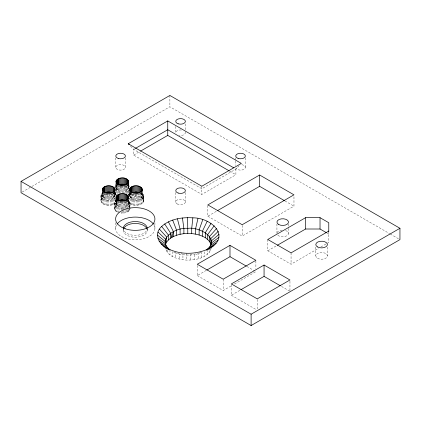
<?xml version="1.0" encoding="UTF-8"?>
<svg xmlns="http://www.w3.org/2000/svg" width="421" height="421" viewBox="0 0 421 421"><rect width="100%" height="100%" fill="white"/><g stroke="black" fill="none" stroke-linecap="round" stroke-linejoin="round"><path stroke-width="0.32" stroke-dasharray="2.1 1.58" d="M100.993 201.106C101.124 198.28 99.94 194.165 103.234 192.639L103.234 197.675C94.678 205.122 115.307 208.679 116.396 200.917M114.649 192.481L114.817 193.981L115.838 195.365M116.864 200.507C113.181 202.217 115.322 206.727 114.817 209.721L115.838 211.105L118.701 212.621L118.701 207.585L115.838 206.069L114.817 204.685M102.445 191.939C100.724 196.865 104.761 200.028 109.36 199.438C113.875 199.554 116.207 196.012 114.875 191.787M114.817 209.721C114.538 202.906 126.379 202.638 129.642 207.295L129.642 202.259L127.531 200.375M115.959 184.061C114.296 189.245 118.417 192.008 122.99 191.566C127.505 191.687 129.836 188.145 128.505 183.919M128.279 200.349C128.663 205.511 135.978 205.932 139.851 204.659C141.551 204.069 143.482 202.896 143.656 200.917C143.682 198.044 144.566 193.897 141.161 192.508L141.14 197.907C137.041 201.18 127.463 199.422 129.589 192.56M115.959 199.801C114.296 204.98 118.417 207.742 122.99 207.306C126.926 207.516 129.947 204.159 128.505 200.285M141.14 197.907C143.303 196.47 142.003 193.476 139.835 192.881M115.959 187.84L116.364 186.619L117.817 185.319M115.959 203.575L116.364 202.359L117.454 201.285M129.589 195.707L129.7 192.571M129.642 202.259C131.189 207.837 122.511 208.979 118.701 207.585M121.174 211.831L121.174 213.094L123.779 213.063L126.221 212.531L128.968 210.942L130.026 208.784L130.026 203.748M143.519 201.664L143.656 195.881M114.649 187.445L115.359 185.998L116.864 184.766M128.279 195.312L128.989 193.865L130.494 192.639L130.494 197.675L129.652 198.249L129.657 192.55M165.221 247.059C166.642 256.752 178.504 259.636 186.813 260.104C195.844 260.21 208.121 258.01 211.284 248.19M191.145 254.084L190.734 255.021L190.734 260.057M102.445 195.086L104.192 193.186M129.7 195.086L131.447 193.186M129.468 203.232L129.468 198.202C133.436 201.164 140.788 201.249 143.519 196.628M239.081 165.779L235.897 169.084L201.827 188.755L133.678 149.408L130.042 145.634M195.428 253.784L194.586 254.589C187.571 255.61 180.146 255.084 173.673 252.037M100.993 196.07C103.098 201.38 111.412 201.275 115.338 198.038M115.838 194.739L115.838 190.329C119.548 193.113 125.353 193.113 128.968 190.171L128.968 195.207L129.889 193.797L129.942 192.292M128.437 182.619L128.416 190.229C124.779 187.871 119.585 187.877 116.022 190.381L116.028 183.424M201.106 251.837L198.254 253.789L194.586 254.589L194.586 259.625M267.761 239.47L267.761 250.8L291.058 264.214L318.639 248.248M320.891 246.948L328.769 242.385L328.769 231.055M22.187 192.06L31.275 186.813M31.843 186.487L169.884 106.787L389.699 233.697M134.815 148.755L133.678 149.408L133.678 155.075L201.827 194.418L235.897 174.747L235.897 169.084L234.765 168.426M133.678 155.075L139.925 151.471M207.832 205.532L207.832 216.236L216.936 210.974M207.832 216.236L242.175 236.065L293.969 206.164L293.969 195.46M197.281 265.504L197.281 275.576L206.301 270.366M197.281 275.576L223.177 290.527L232.197 285.317M234.455 284.017L255.884 271.64M231.355 284.549L231.355 295.247L240.375 290.037M267.761 250.8L276.797 245.596M103.234 197.675C107.023 195.749 112.239 195.791 115.496 198.733M130.494 197.675C134.546 195.533 142.361 195.576 143.656 200.917M390.267 234.023L398.813 238.96M284.959 200.959L293.969 206.164M229.65 171.142L235.897 174.747M327.133 233.108L328.769 234.055M246.88 266.44L254.763 270.992M281.517 286.438L289.395 290.99M231.355 295.247L256.684 309.872M174.173 252L175.741 252.958L175.741 257.994M127.531 184.64L129.642 186.524M178.199 253.289L179.204 254.021L179.204 259.057M127 185.429L128.505 187.066M127 201.17L128.505 202.806M113.37 193.302L114.875 194.934M116.312 195.128L115.496 193.697L113.902 192.508L113.902 197.544M181.146 252.768L182.93 254.731L182.93 259.768M129.126 190.866L129.642 191.56M116.012 199.428L116.312 200.164M186.319 253.216L186.813 255.068L186.813 260.104M327.406 247.069L327.406 255.884M315.792 247.069L315.792 255.884M291.058 252.884L291.058 264.214M289.958 281.244L289.958 291.316M288.501 223.993L288.501 227.766M288.501 228.398L288.501 233.434M276.934 223.993L276.934 233.434M257.247 299.499L257.247 309.572M255.884 260.941L255.884 268.493M245.354 157.907L245.354 167.353M242.175 225.361L242.175 236.065M235.713 157.907L235.713 160.427M235.713 161.054L235.713 165.464M223.177 279.197L223.177 290.527M210.537 249.153L210.537 250.416M209.153 248.127L209.153 252.532M207.169 249.453L207.169 254.489M204.638 251.811L204.638 256.221M201.827 186.235L201.827 194.418M201.638 257.678L201.638 252.642L198.254 253.789L198.254 258.826M185.382 123.916L185.382 131.468M185.382 192.534L185.382 201.975M175.746 126.432L175.746 132.726A4.82 2.784 0 0 1 181.809 130.042M175.746 192.534L175.746 201.975M172.636 251.574L172.636 256.61M169.984 249.906L169.984 254.942M169.884 95.456L169.884 106.787M167.858 249.89L167.858 253.042M166.316 249.695L166.316 250.958M154.923 222.846L154.923 228.514M147.213 229.071L147.213 230.329M143.572 195.128L143.572 200.164M143.272 194.391L143.272 199.428M143.161 197.354L143.161 202.39M142.756 193.697L142.756 198.733M142.598 198.038L142.598 203.075M142.272 190.508L142.272 196.175M142.066 191.118L142.066 196.786M142.045 193.065L142.045 198.102M141.798 192.455L141.798 194.344M141.84 198.654L141.84 203.69M141.688 192.334L141.688 197.37M141.293 192.534L141.293 193.792M140.914 199.191L140.914 204.227M140.446 192.087L140.446 198.38M140.13 193.302L140.13 197.081M139.851 199.622L139.851 204.659M139.619 192.486L139.619 198.786M138.972 193.581L138.972 196.728M138.688 192.802L138.688 199.096M138.667 199.949L138.667 204.985M137.678 193.023L137.678 199.317M137.409 200.154L137.409 205.19M136.62 193.139L136.62 199.438M136.436 194.491L136.436 196.381M136.109 200.233L136.109 205.269M135.541 194.413L135.541 199.449M135.13 193.876L135.13 196.397M134.804 200.185L134.804 205.222M134.473 193.06L134.473 199.359M133.846 193.392L133.846 196.539M133.531 200.012L133.531 205.048M133.452 193.497L133.452 199.165M132.62 193.655L132.62 196.807M132.499 193.834L132.499 198.87M132.331 199.717L132.331 204.753M131.641 192.823L131.641 198.491M131.494 193.407L131.494 197.186M131.231 199.307L131.231 204.343M130.915 191.734L130.915 198.033M130.463 192.665L130.463 193.928M130.331 192.471L130.331 197.507M130.268 198.796L130.268 203.832M129.994 192.602L129.994 194.486M129.905 191.271L129.905 196.933M129.942 202.996L129.889 209.537M129.531 205.227L129.531 208.374M129.531 209.005L129.531 210.263M129.126 185.829L129.126 187.087M129.126 201.564L129.126 206.6M128.989 193.865L128.989 195.754M128.968 205.906L128.968 208.427M128.968 209.053L128.968 210.942M128.858 200.049L128.858 202.569M128.642 182.64L128.642 188.303M128.642 200.264L128.642 204.043M128.437 198.991L128.416 205.969M128.21 190.787L128.21 195.823M128.21 209.669L128.21 211.558M128.168 184.587L128.168 186.477M128.168 200.322L128.168 202.212M128.058 183.203L128.058 189.497M128.058 198.944L128.058 205.238M127.663 184.666L127.663 185.924M127.663 200.401L127.663 201.664M127.51 183.74L127.51 190.034M127.51 199.48L127.51 205.774M127.289 191.318L127.289 193.839M127.289 207.058L127.289 208.948M127.289 209.574L127.289 212.095M126.816 185.477L126.816 190.513M126.816 199.954L126.816 206.253M126.5 186.066L126.5 189.213M126.5 201.175L126.5 204.948M126.221 191.755L126.221 193.644M126.221 207.495L126.221 209.384M126.221 210.011L126.221 212.531M125.99 184.619L125.99 190.913M125.99 201.617L125.99 206.653M125.411 157.907L125.411 167.353A4.82 2.784 0 0 1 118.185 169.758A4.82 2.784 0 0 1 118.185 164.943A4.82 2.784 0 0 1 125.411 167.353M125.342 185.708L125.342 188.861M125.342 201.448L125.342 204.595M125.058 185.566L125.058 191.229M125.058 200.675L125.058 206.969M125.037 192.081L125.037 193.339M125.037 207.816L125.037 209.705M125.037 210.337L125.037 212.852M124.1 186.103L124.1 188.624M124.1 201.843L124.1 204.359M124.048 185.156L124.048 191.45M124.048 200.891L124.048 207.19M123.779 208.027L123.779 209.911M123.779 210.542L123.779 213.063M123.316 230.329L123.316 229.071A11.951 6.899 0 0 0 135.783 235.334A11.951 6.899 0 0 0 147.213 228.44M122.99 185.272L122.99 191.566M122.99 201.638L122.99 207.306M122.806 185.993L122.806 188.508M122.806 201.727L122.806 204.248M122.479 208.106L122.479 210.621M122.479 211.253L122.479 213.142M121.911 185.287L121.911 191.581M121.911 201.022L121.911 207.321M121.501 186.008L121.501 188.524M121.501 201.748L121.501 204.264M121.174 208.058L121.174 211.205M120.843 185.824L120.843 191.487M120.843 200.933L120.843 207.227M120.217 185.524L120.217 188.671M120.217 201.259L120.217 204.406M119.906 192.144L119.906 193.402M119.906 207.879L119.906 212.289M119.822 184.998L119.822 191.292M119.822 200.738L119.822 207.032M118.99 185.787L118.99 188.934M118.99 201.527L118.99 204.674M118.869 184.708L118.869 191.002M118.869 200.443L118.869 206.737M118.701 191.85L118.701 193.107M118.017 184.324L118.017 190.618M118.017 201.322L118.017 206.358M117.864 185.54L117.864 189.318M117.864 201.28L117.864 205.059M117.601 191.439L117.601 193.955M117.601 207.174L117.601 212.21M117.285 183.866L117.285 190.16M117.285 199.607L117.285 205.901M116.864 185.398L116.864 189.803M116.864 201.138L116.864 205.543M116.701 184.603L116.701 189.639M116.638 190.929L116.638 195.333M116.701 199.08L116.701 205.374M116.638 206.664L116.638 211.7M116.364 184.73L116.364 186.619M116.364 200.47L116.364 202.359M116.275 184.03L116.275 189.066M116.275 198.507L116.275 204.806M116.259 199.78L116.259 201.664M116.028 199.159L116.022 206.122M115.901 199.875L115.901 202.39M115.838 206.069L115.838 211.105M115.775 157.907L115.775 167.353M115.607 222.704L115.607 228.371M115.496 193.697L115.496 194.955M115.359 185.998L115.359 187.887M115.338 199.296L115.359 206.769M115.228 192.181L115.228 194.702M115.228 205.401L115.228 210.437M115.012 191.765L115.012 196.175M114.901 202.443L114.901 207.479M114.807 191.118L114.786 198.102M114.649 203.185L114.623 208.974M114.538 192.455L114.538 194.344M114.58 198.654L114.58 203.69M114.428 191.071L114.428 197.37M114.033 192.534L114.033 193.792M113.88 191.613L113.88 197.907M113.659 199.191L113.659 204.227M113.186 192.087L113.186 198.38M112.87 193.302L112.87 197.081M112.591 199.622L112.591 204.659M112.36 193.749L112.36 198.786M111.712 193.581L111.712 196.728M111.428 192.802L111.428 199.096M111.412 199.949L111.412 204.985M110.423 193.023L110.423 199.317M110.149 200.154L110.149 205.19M109.36 193.139L109.36 199.438M109.176 194.491L109.176 196.381M108.85 200.233L108.85 205.269M108.281 193.155L108.281 199.449M107.871 193.876L107.871 196.397M107.544 200.185L107.544 205.222M107.218 193.06L107.218 199.359M106.587 193.392L106.587 196.539M106.276 200.012L106.276 205.048M106.192 192.865L106.192 199.165M105.366 193.655L105.366 196.807M105.239 192.576L105.239 198.87M105.071 199.717L105.071 204.753M104.387 192.823L104.387 198.491M104.234 193.407L104.234 197.186M103.971 199.307L103.971 204.343M103.655 191.734L103.655 198.033M103.071 191.213L103.071 197.507M103.008 198.796L103.008 203.832M102.735 192.602L102.735 194.486M102.645 191.271L102.645 196.933M102.398 190.666L102.392 198.249M102.208 198.202L102.208 203.232M101.729 193.865L101.729 198.901M101.598 197.533L101.598 202.569M101.272 194.57L101.187 201.854M101.019 195.312L101.019 200.349M154.002 225.003A19.661 11.351 0 0 1 135.141 239.791A19.661 11.351 0 0 1 116.606 224.867M147.034 229.129A11.951 6.899 0 0 1 135.267 237.228A11.951 6.899 0 0 1 123.495 229.129M285.612 230.545A5.783 3.336 0 0 1 286.806 235.797A5.783 3.336 0 0 1 277.713 235.102M277.134 232.571A5.783 3.336 0 0 1 282.217 230.108M241.78 164.664A4.82 2.784 0 0 1 243.938 169.316A4.82 2.784 0 0 1 235.876 168.068M185.219 132.01A4.82 2.784 0 0 1 179.314 135.415M317.492 258.252A5.81 3.352 0 0 0 327.212 256.752A5.81 3.352 0 0 0 320.097 252.642A5.81 3.352 0 0 0 317.492 258.252M177.157 203.943A4.82 2.784 0 0 0 185.219 202.696A4.82 2.784 0 0 0 179.314 199.286A4.82 2.784 0 0 0 177.157 203.943"/><path stroke-width="0.63" d="M115.033 189.255C114.012 194.581 103.608 194.602 102.329 189.413C103.929 183.945 115.964 184.54 115.033 191.145M128.663 181.388C127.642 186.714 117.238 186.735 115.959 181.54C117.485 176.299 128.794 176.573 128.663 182.646M128.663 197.123C127.642 202.454 117.238 202.469 115.959 197.281C117.485 192.039 128.794 192.313 128.663 198.386M142.293 189.255C141.272 194.581 130.868 194.602 129.589 189.413C131.115 184.166 142.419 184.445 142.293 190.513M206.158 250.142C221.614 238.67 199.101 226.44 187.792 228.387C176.809 226.919 155.654 238.544 169.984 249.906C160.396 246.717 152.365 234.592 161.685 226.435C170.047 218.92 181.988 217.11 192.85 217.836C212.71 217.731 232.329 238.17 206.822 249.921M104.229 192.539L104.587 186.682L104.587 192.35M117.859 184.666L118.217 178.814L118.217 184.477M117.859 200.407L118.217 194.549L118.217 200.849M131.531 191.887L131.847 186.682L131.847 192.35M192.85 217.836L191.708 228.535L191.708 233.571C199.086 234.397 208.484 236.955 211.079 244.806M197.938 218.536L195.523 229.056L195.523 234.092M168.405 221.83L173.373 231.529L171.931 237.333C169.195 238.949 166.711 241.212 165.574 244.238L165.574 239.202L158.007 232.066M202.748 219.72L199.133 229.945L199.133 234.981M207.143 221.357L202.427 231.176L202.427 236.213M210.995 223.398L205.316 232.708L205.316 237.744M214.194 225.788L207.716 234.497L207.716 239.533M216.652 228.456L209.558 236.497L209.558 241.533M218.288 231.324L210.784 238.649L210.784 243.685M219.062 234.313L211.368 240.891L211.368 244.038M211.284 243.154L218.952 237.328M210.537 245.38L217.957 240.296M209.153 247.495L216.11 243.122M207.169 249.453L213.463 245.727M328.769 231.055L291.058 252.884L267.761 239.47L305.599 217.678L320.028 217.678L328.769 222.725L328.769 231.539M21.05 181.383L169.884 95.456L399.95 228.282L399.95 239.617L251.116 325.544L21.05 192.718L21.05 181.383L251.116 314.213L399.95 228.282M128.226 143.745L167.753 120.922L241.349 163.416L201.827 186.235L128.226 143.745L129.136 144.687M135.383 148.424L167.753 129.736L233.629 167.769M140.493 151.139L167.753 135.404L229.082 170.815M259.625 174.999L207.832 204.901L242.175 224.73L293.969 194.828L259.625 174.999L259.625 186.329L217.504 210.647M229.992 245.359L197.281 264.246L223.177 279.197L255.884 260.31L229.992 245.359L229.992 256.689L206.869 270.04M264.062 265.03L231.355 283.917L257.247 298.868L289.958 279.981L264.062 265.03L264.062 276.365L240.938 289.711M277.36 245.269L305.599 229.008L320.028 229.008L326.585 232.792M191.708 233.571C184.951 233.076 177.92 234.029 171.931 237.333L170.6 233.134L164.706 223.967M210.09 248.032C195.897 255.373 177.367 255.226 163.885 246.332M126.205 185.008L123.258 184.282L119.096 184.751L119.096 178.451M111.67 186.245L111.67 192.544L108.555 192.113L105.466 192.618L105.466 186.324M138.93 186.245L138.93 192.544L135.809 192.113L132.726 192.618L132.726 186.324M125.3 194.118L125.3 200.412L122.185 199.98L119.096 200.485L119.096 194.192M259.625 186.329L284.396 200.633M229.992 256.689L246.317 266.114M264.062 276.365L280.391 285.791M167.421 248.558L169.51 249.764M161.048 243.796L167.858 248.006M158.996 241.017L166.316 245.922M157.786 238.081L165.411 243.717M157.449 235.065L165.158 241.454M159.433 229.156L166.642 237.023L166.642 242.059M161.685 226.435L168.337 234.981L168.337 240.017M172.673 220.088L176.578 230.224L176.578 235.26M177.394 218.788L180.12 229.245L180.12 234.281M182.43 217.962L183.893 228.629L183.893 233.666M131.378 191.976L131.084 187.124L131.084 192.16M117.785 184.714L117.454 179.251L117.454 184.287M117.785 200.449L117.454 194.991L117.454 200.028M104.119 191.976L103.824 187.124L103.824 192.16M187.629 217.641L187.792 233.423M320.028 217.678L320.028 229.008M305.599 217.678L305.599 229.008M251.116 314.213L251.116 325.544M173.373 231.529L173.373 236.565M170.6 233.134L170.6 238.17M167.753 120.922L167.753 135.404M142.135 188.64L142.135 190.529M141.798 188.05L141.798 191.197M141.293 187.498L141.293 191.908M140.63 187.008L140.63 192.044M139.835 186.582L139.835 192.881M137.935 186.003L137.935 192.297M137.73 192.087L137.73 193.344M136.888 185.856L136.888 192.155M136.436 191.971L136.436 193.234M135.809 185.819L135.809 192.113M135.13 191.987L135.13 193.25M134.741 185.882L134.741 192.181M133.699 186.056L133.699 192.35M130.463 187.629L130.463 192.039M129.994 188.192L129.994 191.339M129.7 188.792L129.7 190.681M129.589 189.413L129.589 190.671M128.505 180.772L128.505 183.288M128.505 196.507L128.505 199.028M128.168 180.177L128.168 183.956M128.168 195.918L128.168 199.065M127.663 179.63L127.663 184.035M127.663 195.365L127.663 199.775M127 179.135L127 184.172M127 194.876L127 199.912M126.205 178.715L126.205 184.382M126.205 194.455L126.205 200.749M125.3 178.378L125.3 184.672M124.311 178.136L124.311 184.43M124.311 193.87L124.311 200.164M124.1 184.214L124.1 185.477M124.1 199.954L124.1 201.212M123.258 177.988L123.258 184.282M123.258 193.728L123.258 200.022M122.806 184.103L122.806 185.361M122.806 199.843L122.806 201.101M122.185 177.951L122.185 184.245M122.185 193.686L122.185 199.98M121.501 184.119L121.501 185.377M121.501 199.859L121.501 201.117M121.111 178.015L121.111 184.309M121.111 193.755L121.111 200.049M120.217 184.261L120.217 185.524M120.217 200.001L120.217 201.259M120.069 178.183L120.069 184.482M120.069 193.923L120.069 200.217M116.833 179.762L116.833 184.166M116.833 195.502L116.833 199.907M116.364 180.325L116.364 183.472M116.364 196.06L116.364 199.212M116.07 180.925L116.07 183.44M116.07 196.66L116.07 199.18M114.875 188.64L114.875 191.16M114.538 188.05L114.538 191.197M114.033 187.498L114.033 191.908M113.37 187.008L113.37 192.044M112.575 186.582L112.575 192.881M110.681 186.003L110.681 192.297M110.47 192.087L110.47 193.344M109.628 185.856L109.628 192.155M109.176 191.971L109.176 193.234M108.555 185.819L108.555 192.113M107.871 191.987L107.871 193.25M107.481 185.882L107.481 192.181M106.439 186.056L106.439 192.35M103.203 187.629L103.203 192.039M102.735 188.192L102.735 191.339M102.445 188.792L102.445 190.681M102.329 189.413L102.329 190.671M117.149 224.03A19.661 11.351 0 0 1 135.388 217.089A19.661 11.351 0 0 1 153.476 224.161M123.316 228.44A11.951 6.899 0 0 1 135.267 221.541A11.951 6.899 0 0 1 147.213 228.44M123.721 228.545A11.951 6.899 0 0 1 135.267 223.43A11.951 6.899 0 0 1 146.808 228.545M125.326 228.792A19.661 11.351 0 0 0 154.923 219.073A19.661 11.351 0 0 0 125.542 209.132A19.661 11.351 0 0 0 125.326 228.792M278.628 224.461A5.783 3.336 0 0 0 288.306 222.967A5.783 3.336 0 0 0 281.223 218.878A5.783 3.336 0 0 0 278.628 224.461M317.492 246.922A5.81 3.352 0 0 0 327.212 245.417A5.81 3.352 0 0 0 320.097 241.312A5.81 3.352 0 0 0 317.492 246.922M178.151 123.806A4.82 2.784 0 0 0 185.382 121.395A4.82 2.784 0 0 0 178.151 118.985A4.82 2.784 0 0 0 178.151 123.806M238.123 158.428A4.82 2.784 0 0 0 245.354 156.017A4.82 2.784 0 0 0 238.123 153.612A4.82 2.784 0 0 0 238.123 158.428M118.185 158.428A4.82 2.784 0 0 0 125.411 156.017A4.82 2.784 0 0 0 118.185 153.612A4.82 2.784 0 0 0 118.185 158.428M178.151 193.05A4.82 2.784 0 0 0 185.382 190.645A4.82 2.784 0 0 0 178.151 188.234A4.82 2.784 0 0 0 178.151 193.05"/></g></svg>
